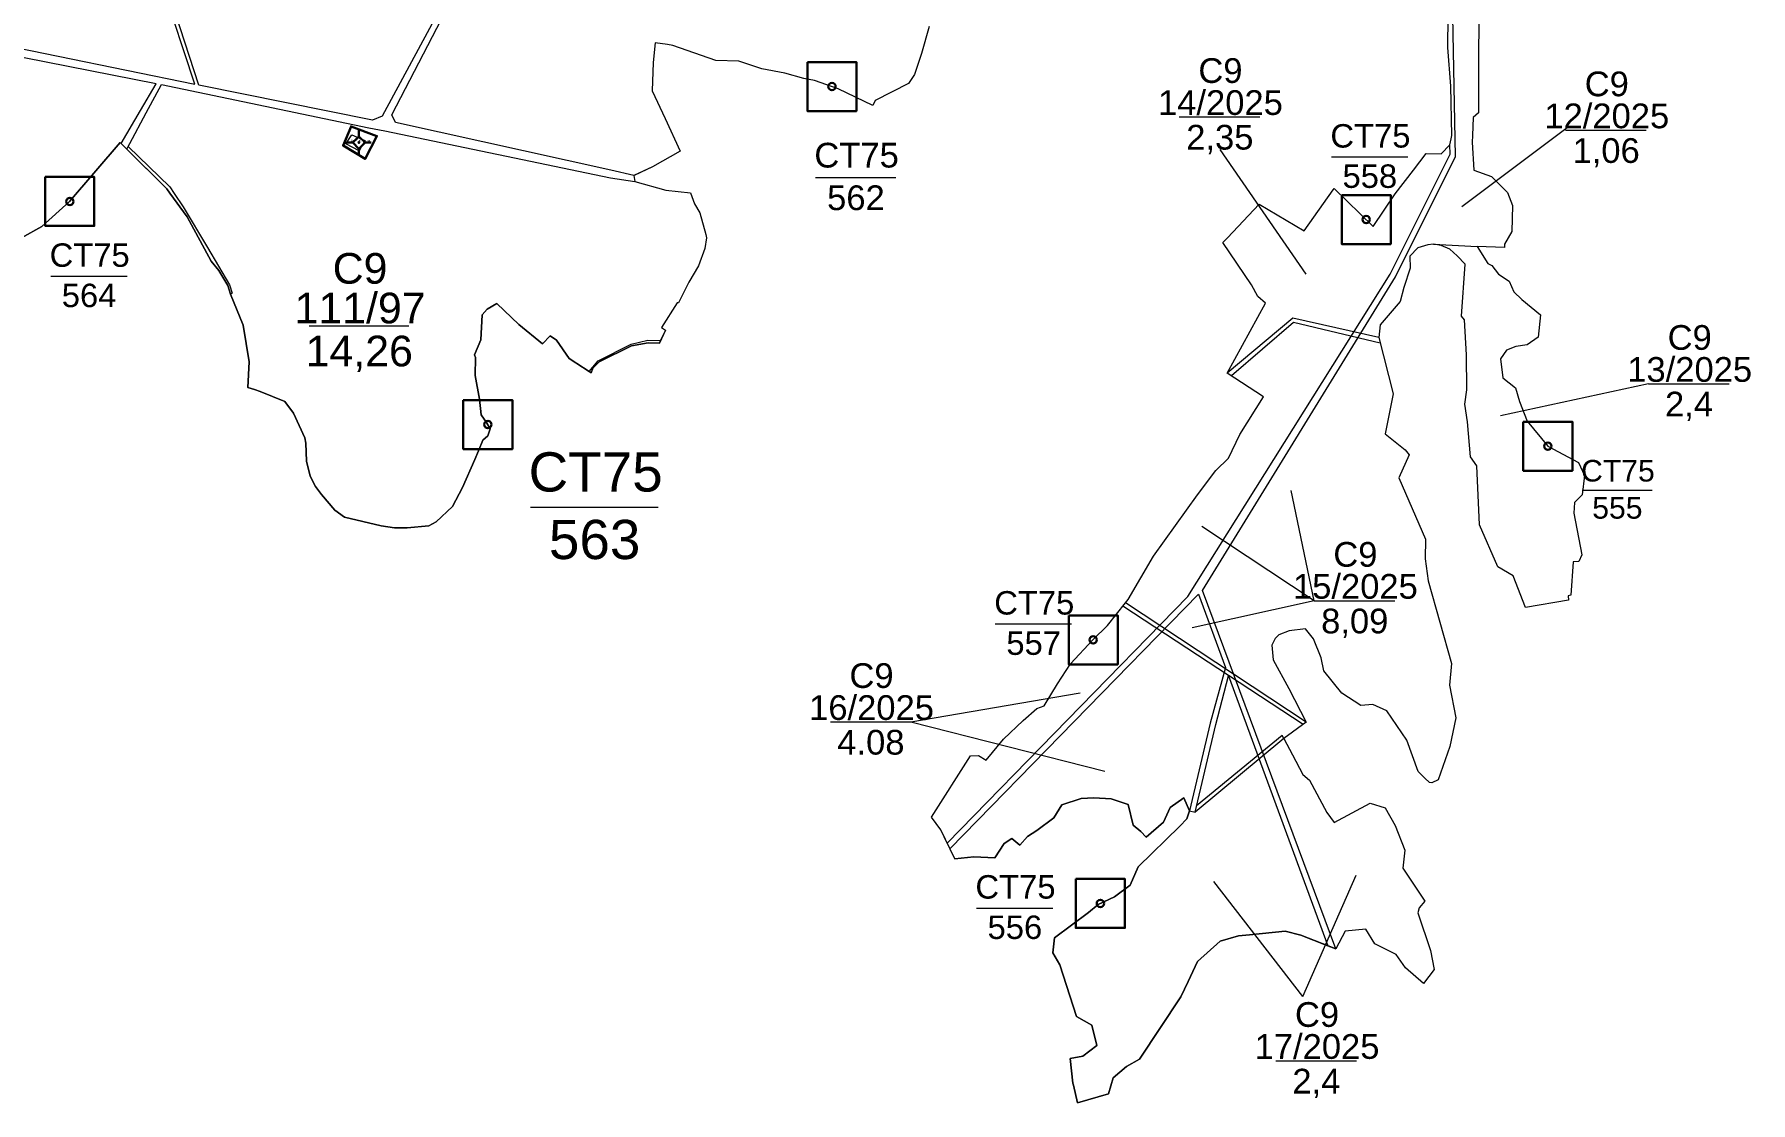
# Model space of a CAD drawing. Header units: metres. Extents: x 414555 to 418802, y 1520655 to 1524487.
# Drawn here: x 417008 to 418756, y 1522029 to 1523118 of the extents above; entities that cross this region are included whole.
import ezdxf
from ezdxf.enums import TextEntityAlignment as Align

# ---------------------------------------------------------------- set-up
doc = ezdxf.new("R2010")
doc.units = ezdxf.units.M
doc.header["$MEASUREMENT"] = 0
doc.layers.add('RanhTwo', color=3, linetype='Continuous', lineweight=0)
doc.layers.add('TruSo', color=1, linetype='Continuous', lineweight=106)
doc.styles.add('Style-Arial', font='arial.ttf')

# ---------------------------------------------------------------- blocks, each defined once
blk = doc.blocks.new('*U0')
at = {"color": 0, "linetype": 'Continuous', "lineweight": -2, "ltscale": 10, "flags": 128}
blk.add_lwpolyline([(-150, 150), (150, 150), (150, -150), (-150, -150), (-150, 150)], close=True, dxfattribs=at)
at = {"color": 0, "linetype": 'Continuous', "lineweight": -2, "ltscale": 10}
blk.add_circle((-0.02828, 0.016065), 22.5, dxfattribs=at)
blk = doc.blocks.new('*U5')
at = {"layer": 'RanhTwo', "color": 3, "linetype": 'Continuous', "lineweight": 13}
blk.add_line((-66.520877, -1.660429), (63.750129, -1.660429), dxfattribs=at)
at = {"layer": 'RanhTwo', "color": 3, "linetype": 'Continuous', "lineweight": 13, "style": 'Style-Arial'}
for s, p in [('CT75', (-0.000029, 14.422722)), ('563', (-1.025137, -54.422685))]:
    blk.add_text(s, height=40, dxfattribs=at).set_placement(p, align=Align.CENTER)
blk = doc.blocks.new('*U21')
at = {"layer": 'RanhTwo', "color": 3, "linetype": 'Continuous', "lineweight": 13}
blk.add_line((-66.520877, -1.660429), (63.750129, -1.660429), dxfattribs=at)
at = {"layer": 'RanhTwo', "color": 3, "linetype": 'Continuous', "lineweight": 13, "style": 'Style-Arial'}
blk.add_text('14,26', height=40, dxfattribs=at).set_placement((-1.025137, -54.422685), align=Align.CENTER)
at = {"layer": 'RanhTwo', "color": 3, "linetype": 'Continuous', "lineweight": 13, "insert": (-0.000029, 1.089388), "char_height": 40, "attachment_point": 8, "line_spacing_factor": 0.776524, "style": 'Style-Arial'}
blk.add_mtext('C9\\P111/97', dxfattribs=at)
blk = doc.blocks.new('*U34')
at = {"layer": 'RanhTwo', "color": 3, "linetype": 'Continuous', "lineweight": 13}
blk.add_line((-66.520877, -1.660429), (63.750129, -1.660429), dxfattribs=at)
at = {"layer": 'RanhTwo', "color": 3, "linetype": 'Continuous', "lineweight": 13, "style": 'Style-Arial'}
blk.add_text('1,06', height=40, dxfattribs=at).set_placement((-1.025137, -54.422685), align=Align.CENTER)
at = {"layer": 'RanhTwo', "color": 3, "linetype": 'Continuous', "lineweight": 13, "insert": (-0.000029, 1.089388), "char_height": 40, "attachment_point": 8, "line_spacing_factor": 0.776524, "style": 'Style-Arial'}
blk.add_mtext('C9\\P12/2025', dxfattribs=at)
blk = doc.blocks.new('*U35')
at = {"layer": 'RanhTwo', "color": 3, "linetype": 'Continuous', "lineweight": 13}
blk.add_line((-66.520877, -1.660429), (63.750129, -1.660429), dxfattribs=at)
at = {"layer": 'RanhTwo', "color": 3, "linetype": 'Continuous', "lineweight": 13, "style": 'Style-Arial'}
blk.add_text('2,4', height=40, dxfattribs=at).set_placement((-1.025137, -54.422685), align=Align.CENTER)
at = {"layer": 'RanhTwo', "color": 3, "linetype": 'Continuous', "lineweight": 13, "insert": (-0.000029, 1.089388), "char_height": 40, "attachment_point": 8, "line_spacing_factor": 0.776524, "style": 'Style-Arial'}
blk.add_mtext('C9\\P13/2025', dxfattribs=at)
blk = doc.blocks.new('*U36')
at = {"layer": 'RanhTwo', "color": 3, "linetype": 'Continuous', "lineweight": 13}
blk.add_line((-66.520877, -1.660429), (63.750129, -1.660429), dxfattribs=at)
at = {"layer": 'RanhTwo', "color": 3, "linetype": 'Continuous', "lineweight": 13, "style": 'Style-Arial'}
blk.add_text('2,35', height=40, dxfattribs=at).set_placement((-1.025137, -54.422685), align=Align.CENTER)
at = {"layer": 'RanhTwo', "color": 3, "linetype": 'Continuous', "lineweight": 13, "insert": (-0.000029, 1.089388), "char_height": 40, "attachment_point": 8, "line_spacing_factor": 0.776524, "style": 'Style-Arial'}
blk.add_mtext('C9\\P14/2025', dxfattribs=at)
blk = doc.blocks.new('*U37')
at = {"layer": 'RanhTwo', "color": 3, "linetype": 'Continuous', "lineweight": 13}
blk.add_line((-66.520877, -1.660429), (63.750129, -1.660429), dxfattribs=at)
at = {"layer": 'RanhTwo', "color": 3, "linetype": 'Continuous', "lineweight": 13, "style": 'Style-Arial'}
blk.add_text('8,09', height=40, dxfattribs=at).set_placement((-1.025137, -54.422685), align=Align.CENTER)
at = {"layer": 'RanhTwo', "color": 3, "linetype": 'Continuous', "lineweight": 13, "insert": (-0.000029, 1.089388), "char_height": 40, "attachment_point": 8, "line_spacing_factor": 0.776524, "style": 'Style-Arial'}
blk.add_mtext('C9\\P15/2025', dxfattribs=at)
blk = doc.blocks.new('*U38')
at = {"layer": 'RanhTwo', "color": 3, "linetype": 'Continuous', "lineweight": 13}
blk.add_line((-66.520877, -1.660429), (63.750129, -1.660429), dxfattribs=at)
at = {"layer": 'RanhTwo', "color": 3, "linetype": 'Continuous', "lineweight": 13, "style": 'Style-Arial'}
blk.add_text('4.08', height=40, dxfattribs=at).set_placement((-1.025137, -54.422685), align=Align.CENTER)
at = {"layer": 'RanhTwo', "color": 3, "linetype": 'Continuous', "lineweight": 13, "insert": (-0.000029, 1.089388), "char_height": 40, "attachment_point": 8, "line_spacing_factor": 0.776524, "style": 'Style-Arial'}
blk.add_mtext('C9\\P16/2025', dxfattribs=at)
blk = doc.blocks.new('*U39')
at = {"layer": 'RanhTwo', "color": 3, "linetype": 'Continuous', "lineweight": 13}
blk.add_line((-66.520877, -1.660429), (63.750129, -1.660429), dxfattribs=at)
at = {"layer": 'RanhTwo', "color": 3, "linetype": 'Continuous', "lineweight": 13, "style": 'Style-Arial'}
blk.add_text('2,4', height=40, dxfattribs=at).set_placement((-1.025137, -54.422685), align=Align.CENTER)
at = {"layer": 'RanhTwo', "color": 3, "linetype": 'Continuous', "lineweight": 13, "insert": (-0.000029, 1.089388), "char_height": 40, "attachment_point": 8, "line_spacing_factor": 0.776524, "style": 'Style-Arial'}
blk.add_mtext('C9\\P17/2025', dxfattribs=at)
blk = doc.blocks.new('DDCT')
at = {"layer": 'RanhTwo', "color": 5, "linetype": 'Continuous', "lineweight": 0}
for p, q in [((6.24, 0), (-6.24, 0)), ((0, -6.24), (0, 6.24))]:
    blk.add_line(p, q, dxfattribs=at)
blk = doc.blocks.new('CENTRD')
at = {"layer": 'RanhTwo', "linetype": 'Continuous', "lineweight": 0}
h = blk.add_hatch(color=7, dxfattribs=at)
edge = h.paths.add_edge_path()
edge.add_arc((0, 0), 1.5, 0, 360)
at = {"layer": 'RanhTwo', "color": 7, "linetype": 'Continuous', "lineweight": 0}
for p, q in [((-6.25, 0), (-12.5, 0)), ((0, 6.25), (-6.25, 0)), ((-6.25, 0), (0, -6.25)), ((0, 12.5), (0, 6.25)), ((6.25, 0), (0, 6.25)), ((0, -6.25), (6.25, 0)), ((12.5, 0), (6.25, 0)), ((0, -6.25), (0, -12.5))]:
    blk.add_line(p, q, dxfattribs=at)
blk = doc.blocks.new('CENTRD_1')
at = {"layer": 'TruSo', "linetype": 'Continuous', "lineweight": 30}
h = blk.add_hatch(color=5, dxfattribs=at)
edge = h.paths.add_edge_path()
edge.add_arc((0, 0), 1.5, 0, 360)
at = {"layer": 'TruSo', "color": 5, "linetype": 'Continuous', "lineweight": 30}
for p, q in [((-6.25, 0), (-12.5, 0)), ((0, 6.25), (-6.25, 0)), ((-6.25, 0), (0, -6.25)), ((0, 12.5), (0, 6.25)), ((6.25, 0), (0, 6.25)), ((0, -6.25), (6.25, 0)), ((12.5, 0), (6.25, 0)), ((0, -6.25), (0, -12.5))]:
    blk.add_line(p, q, dxfattribs=at)
blk = doc.blocks.new('*U59')
at = {"layer": 'RanhTwo', "color": 3, "linetype": 'Continuous', "lineweight": 13}
blk.add_line((-66.520877, -1.660429), (63.750129, -1.660429), dxfattribs=at)
at = {"layer": 'RanhTwo', "color": 3, "linetype": 'Continuous', "lineweight": 13, "style": 'Style-Arial'}
for s, p in [('CT75', (-0.000029, 14.422722)), ('564', (-1.025137, -54.422685))]:
    blk.add_text(s, height=40, dxfattribs=at).set_placement(p, align=Align.CENTER)
blk = doc.blocks.new('*U77')
at = {"layer": 'RanhTwo', "color": 3, "linetype": 'Continuous', "lineweight": 13}
blk.add_line((-66.520877, -1.660429), (63.750129, -1.660429), dxfattribs=at)
at = {"layer": 'RanhTwo', "color": 3, "linetype": 'Continuous', "lineweight": 13, "style": 'Style-Arial'}
for s, p in [('CT75', (-0.000029, 14.422722)), ('555', (-1.025137, -54.422685))]:
    blk.add_text(s, height=40, dxfattribs=at).set_placement(p, align=Align.CENTER)
blk = doc.blocks.new('*U78')
at = {"layer": 'RanhTwo', "color": 3, "linetype": 'Continuous', "lineweight": 13}
blk.add_line((-66.520877, -1.660429), (63.750129, -1.660429), dxfattribs=at)
at = {"layer": 'RanhTwo', "color": 3, "linetype": 'Continuous', "lineweight": 13, "style": 'Style-Arial'}
for s, p in [('CT75', (-0.000029, 14.422722)), ('558', (-1.025137, -54.422685))]:
    blk.add_text(s, height=40, dxfattribs=at).set_placement(p, align=Align.CENTER)
blk = doc.blocks.new('*U79')
at = {"layer": 'RanhTwo', "color": 3, "linetype": 'Continuous', "lineweight": 13}
blk.add_line((-66.520877, -1.660429), (63.750129, -1.660429), dxfattribs=at)
at = {"layer": 'RanhTwo', "color": 3, "linetype": 'Continuous', "lineweight": 13, "style": 'Style-Arial'}
for s, p in [('CT75', (-0.000029, 14.422722)), ('562', (-1.025137, -54.422685))]:
    blk.add_text(s, height=40, dxfattribs=at).set_placement(p, align=Align.CENTER)
blk = doc.blocks.new('*U80')
at = {"layer": 'RanhTwo', "color": 3, "linetype": 'Continuous', "lineweight": 13}
blk.add_line((-66.520877, -1.660429), (63.750129, -1.660429), dxfattribs=at)
at = {"layer": 'RanhTwo', "color": 3, "linetype": 'Continuous', "lineweight": 13, "style": 'Style-Arial'}
for s, p in [('CT75', (-0.000029, 14.422722)), ('557', (-1.025137, -54.422685))]:
    blk.add_text(s, height=40, dxfattribs=at).set_placement(p, align=Align.CENTER)
blk = doc.blocks.new('*U81')
at = {"layer": 'RanhTwo', "color": 3, "linetype": 'Continuous', "lineweight": 13}
blk.add_line((-66.520877, -1.660429), (63.750129, -1.660429), dxfattribs=at)
at = {"layer": 'RanhTwo', "color": 3, "linetype": 'Continuous', "lineweight": 13, "style": 'Style-Arial'}
for s, p in [('CT75', (-0.000029, 14.422722)), ('556', (-1.025137, -54.422685))]:
    blk.add_text(s, height=40, dxfattribs=at).set_placement(p, align=Align.CENTER)

msp = doc.modelspace()

# ---------------------------------------------------------------- linework, layer by layer
at = {"layer": 'RanhTwo', "color": 3, "linetype": 'Continuous', "lineweight": 0}
for p, q in [((417325.180071, 1523006.831654), (417331.116, 1523015.911)), ((417331.116, 1523015.911), (417344.274, 1523010.299)), ((417101.8315, 1523001.52157), (417103.3183, 1523004.2921)), ((417338.635, 1522999.684), (417325.180071, 1523006.831654)), ((417344.274, 1523010.299), (417338.635, 1522999.684)), ((417618.52, 1522974.46), (417619.38, 1522968.57)), ((418433.29, 1522904.71), (418477.677, 1522902.322)), ((417937.64299, 1522294.04619), (417940.39474, 1522288.27413)), ((418325.47176, 1522189.33439), (418333.56, 1522186.13))]:
    msp.add_line(p, q, dxfattribs=at)
at = {"layer": 'RanhTwo', "color": 7, "linetype": 'Continuous', "lineweight": 0}
for p, q in [((418569.363828, 1523023.212732), (418462.199147, 1522942.520326)), ((418215.462533, 1523000.992493), (418303.10067, 1522874.14204)), ((418652.283122, 1522762.180322), (418501.282737, 1522729.441942)), ((418311.688404, 1522541.076206), (418288.024876, 1522653.331993)), ((418311.688404, 1522541.076206), (418197.250087, 1522616.768247)), ((418300.275156, 1522415.104335), (418116.59998, 1522535.468387)), ((418303.37, 1522417.5), (418119.37, 1522538.89)), ((418311.688404, 1522541.076206), (418187.163999, 1522513.381101)), ((417900.777921, 1522417.515959), (418073.206646, 1522447.381095)), ((417900.777921, 1522417.515959), (418098.318946, 1522367.512081)), ((418280.62, 1522400.8), (418190.2483, 1522325.5297)), ((418300.169349, 1522137.708548), (418209.39456, 1522254.964701)), ((418300.169349, 1522137.708548), (418354.38207, 1522261.268795))]:
    msp.add_line(p, q, dxfattribs=at)
at = {"layer": 'RanhTwo', "color": 3, "linetype": 'Continuous', "lineweight": 0, "flags": 128}
for points in [[(416719.65948, 1523608.63475), (416869.007, 1523161.41), (416892.561, 1523124.831), (417171.309, 1523067.653), (417138.183, 1523167.88), (417141.01332, 1523187.86744)], [(417618.52, 1522974.46), (417594.9293, 1522979.8408), (417375.512, 1523028.472), (417371.909, 1523036.456), (417473.036, 1523231.631), (417493.7569, 1523237.863), (417845.908, 1523427.805), (417864.993, 1523449.997), (417915.3156, 1523511.8889), (417933.679, 1523534.474)], [(417516.653, 1523520.855), (417514.5567, 1523471.2811), (417543.2648, 1523386.3728), (417538.4723, 1523368.4156), (417472.112, 1523240.668), (417465.164, 1523226.627), (417362.197, 1523035.096), (417352.163, 1523031.133), (417175.354, 1523066.77), (417142.168, 1523169.301), (417146.576, 1523173.13)], [(418333.56, 1522186.13), (418197.9659, 1522551.4434), (418394.3648, 1522871.1422), (418455.6216, 1522993.7728), (418452.386, 1523154.956), (418453.935, 1523173.513), (418469.34, 1523208.05)], [(418469.34, 1523208.05), (418465.77, 1523190.25), (418474.07, 1523174.97), (418474.94, 1523136.32), (418479.47, 1523131.62), (418478.87, 1523095.79), (418478.89, 1523083.12), (418478.94, 1523050.95), (418479.11, 1523038.51), (418473.72, 1523033.55), (418472.79, 1523015.5), (418472.43, 1523008.63), (418474.1, 1522979.91), (418492.1, 1522973.7), (418508.44, 1522957.13), (418513.76, 1522944.01), (418512.96967, 1522917.63604), (418505.453, 1522904.65), (418505.37138, 1522901.21096), (418477.677, 1522902.322)], [(418449.91, 1523005.94), (418451.2, 1523011.81), (418451.96, 1523015.27), (418450.79, 1523065.67), (418447.74, 1523104.98), (418448.22, 1523136.74), (418448.22, 1523160.35), (418449.53557, 1523173.9023), (418449.58, 1523174.36)], [(417919.293, 1523126.459), (417911.625, 1523099.074), (417904.49, 1523077.68), (417898.45, 1523068.5), (417864.328, 1523050.962), (417861.871, 1523045.83), (417826.48, 1523062.92), (417802.65, 1523071.42), (417791.74, 1523073.51), (417772.27, 1523078.88), (417748.94, 1523083.17), (417725.32, 1523091.14), (417702.05, 1523091.65), (417658.2, 1523107.1), (417652.88, 1523108.02), (417640.25, 1523109.84), (417638.17, 1523089.88), (417637.22, 1523060.73), (417650.39, 1523032.54), (417665.81, 1522999.53), (417637.48, 1522983.46), (417618.73861, 1522974.56377), (417618.52, 1522974.46)], [(417096.07738, 1523007.23861), (417115.8207, 1523040.7096), (417131.972, 1523068.091), (416884.875, 1523116.661), (416881.4509, 1523107.7605), (416719.4658, 1522914.9313), (416694.0208, 1522895.0243), (416686.0445, 1522887.5467), (416450.922, 1522718.994), (416265.133, 1522587.641), (416255.248, 1522577.767), (416221.809, 1522396.69), (416383.9486, 1522346.3038), (416491.265, 1522312.9544), (416502.558, 1522309.445), (416513.12, 1522306.34)], [(417103.3183, 1523004.2921), (417104.9016, 1523007.2423), (417121.6776, 1523038.5027), (417137.223, 1523067.47), (417348.594, 1523023.311), (417364.718, 1523020.167), (417594.752, 1522972.2489), (417619.38, 1522968.57)], [(416973.93, 1522899.32), (417015.38, 1522922.45), (417043.65, 1522948.12), (417095.16, 1523008.15), (417096.07738, 1523007.23861)], [(417096.07738, 1523007.23861), (417099.76, 1523003.58), (417101.8315, 1523001.52157)], [(417101.8315, 1523001.52157), (417142.57, 1522961.04), (417145.62, 1522956.52), (417163.31, 1522932.49), (417187.8, 1522887.32), (417195.6282, 1522877.7561), (417204.6794, 1522862.2861), (417207.592, 1522853.547)], [(417103.3183, 1523004.2921), (417145.7417, 1522962.9755), (417150.18, 1522956.22), (417159.3651, 1522942.7919), (417183.9491, 1522901.0263), (417206.6867, 1522863.1674), (417209.235, 1522854.479), (417207.592, 1522853.547)], [(417937.64299, 1522294.04619), (417931.21, 1522307.54), (417921.6, 1522320.56), (417961.29, 1522382.89), (417969.56, 1522383.34), (417977.29, 1522378.67), (417995.09, 1522400.15), (418015.26, 1522418.98), (418028.93, 1522431.33), (418036.35, 1522434.11), (418050.08, 1522456.52), (418063.35, 1522476.73), (418086.05, 1522501.16), (418100.9, 1522515.75), (418119.37, 1522538.89), (418122.16, 1522542.43), (418147.86, 1522586.56), (418192.86, 1522649.18), (418211.4, 1522673.7), (418224.21, 1522686.41), (418235.9, 1522710.61), (418260.01, 1522748.86), (418223.04, 1522773.12), (418262.06, 1522844.32), (418254.07, 1522851.3), (418247.73, 1522862.96), (418218.7, 1522906.17), (418223.243, 1522911.007), (418255.48, 1522945.33), (418301.44, 1522918.11), (418330.865, 1522959.978), (418331.9, 1522961.45), (418371.64, 1522922.61), (418394.18, 1522955.94), (418412.8, 1522979.97), (418425.77, 1522997.14), (418441.07, 1522996.81), (418449.91, 1523005.94)], [(417937.64299, 1522294.04619), (418182.8806, 1522545.5149), (418389.1278, 1522874.0847), (418450.254, 1522996.454), (418449.91, 1523005.94)], [(417619.38, 1522968.57), (417651.11, 1522959.68), (417676.21, 1522956.88), (417680.21, 1522945.54), (417685.75, 1522936.41), (417691.72, 1522914.54), (417692.58, 1522911.01), (417690.827, 1522900.057), (417684.19, 1522882.35), (417674.33, 1522865.92), (417663.99, 1522844.72), (417662.544, 1522844.656), (417646.767, 1522819.56), (417650.733, 1522816.825), (417645.78453, 1522806.42941)], [(418433.29, 1522904.71), (418427.38, 1522903.78), (418417.12, 1522900.97), (418408.94, 1522892.45), (418409.52, 1522880.26), (418402.94, 1522860.48), (418399.213, 1522846.056), (418378.881, 1522822.482), (418377.334, 1522809.53), (418392.154, 1522751.884), (418383.79336, 1522711.27376), (418404.21, 1522694.93), (418408.37, 1522689.68), (418397.75, 1522666.3), (418424.98, 1522604.01), (418424.59, 1522583.95), (418427.72, 1522561.51), (418451.4, 1522477.25), (418449.51, 1522454.926), (418455.79, 1522421.73), (418449.73, 1522392.66), (418437.99, 1522358.58), (418431.62, 1522355.64), (418429.25, 1522355.7), (418424.22, 1522360.11), (418417.56, 1522367.04), (418405.93, 1522399.05), (418385.58, 1522429.02), (418371.42, 1522435.18), (418359.25, 1522434.4), (418339.85, 1522447.01), (418321.46, 1522469.8), (418318.58, 1522482.84), (418311.06, 1522502.34), (418302.68, 1522512.6), (418286.26, 1522510.41), (418275.42, 1522506.34), (418271.75, 1522502.66), (418268.56, 1522495.79), (418269.9, 1522480.91), (418285.66, 1522451.54), (418303.37, 1522417.5), (418280.62, 1522400.8), (418289.55, 1522383.99), (418299.89, 1522364.16), (418306.78, 1522358.36), (418324.574, 1522325.225), (418331.917, 1522314.954), (418368.492, 1522334.828), (418383.982, 1522329.925), (418394.09, 1522312.11), (418404.05, 1522286.71), (418401.98, 1522268.6), (418424.36, 1522234.73), (418418.69, 1522228.2), (418417.16463, 1522222.83579), (418430.001, 1522184.467), (418433.696, 1522165.067), (418423.02259, 1522151.00383), (418404.63, 1522166.77), (418394.99055, 1522180.40954), (418373.387, 1522191.224), (418364.18, 1522206.2), (418343.293, 1522204.289), (418333.56, 1522186.13)], [(418477.677, 1522902.322), (418488.45087, 1522884.79936), (418492.55, 1522882.85), (418499.35, 1522873.98), (418510.25, 1522866.93), (418515.03, 1522855.85), (418523.06, 1522848.21), (418542.04, 1522832.68), (418539.9, 1522809.62), (418528.71, 1522801.89), (418516.95, 1522800.37), (418507.54, 1522796.66), (418501.42, 1522787.68), (418503.72, 1522768.24), (418516.81, 1522758.2), (418520.87, 1522744.23), (418528.75, 1522724.05), (418549.684, 1522698.592), (418580.96703, 1522682.08607), (418586.84, 1522668.68), (418584.66, 1522649.07), (418576.85, 1522641.41), (418576.11, 1522630.35), (418584.39, 1522587.81), (418581.24, 1522580.94), (418575.59, 1522580.6), (418573.06, 1522546.94), (418570.39, 1522546.1), (418570.65, 1522541.55), (418526.75, 1522534.15), (418514.206, 1522566.403), (418498.55, 1522575.58), (418480.15, 1522618.366), (418477.36, 1522678.6), (418470.79, 1522687.93), (418467.88, 1522723.49), (418464.95, 1522741.62), (418467.04, 1522755.94), (418466.73, 1522791.89), (418464.85, 1522827.47), (418461.77, 1522831.1), (418465.43, 1522884.15), (418457.23, 1522892.57), (418449.77, 1522899.42), (418441.06, 1522903.15), (418433.29, 1522904.71)], [(417207.592, 1522853.547), (417220.369, 1522822.16), (417226.602, 1522784.755), (417225.2837, 1522758.5933), (417232.1325, 1522756.3971), (417237.8956, 1522754.5491), (417262.796, 1522744.183), (417271.753, 1522732.368), (417283.409, 1522707.211), (417284.19, 1522701.61), (417285.08, 1522683.47), (417288.76, 1522667.97), (417294.15, 1522657.7), (417300.39, 1522649.29), (417313.72, 1522633.42), (417323.788, 1522626.391), (417360.91, 1522617.44), (417374.6, 1522615.38), (417387.65, 1522615.49), (417409.59, 1522617.58), (417417.01, 1522621.46), (417433.71, 1522637.26), (417443.9, 1522656.57), (417456.4, 1522685.25), (417460.06, 1522693.88), (417464.69, 1522704.63), (417469.87, 1522709.08), (417472.07, 1522716.4), (417468.19, 1522722.73), (417463.03, 1522730.47), (417461.11, 1522746.68), (417456.83, 1522770.87), (417457.21, 1522789), (417456.14, 1522791.6), (417462.663, 1522807.228), (417464.1, 1522832.44), (417469.18, 1522838.36), (417478.848, 1522844.002), (417501.324, 1522822.794), (417525.3236, 1522803.1216), (417533.28754, 1522811.27668), (417539.72, 1522806.64), (417552.45, 1522788.14), (417572.82585, 1522774.85931)], [(417572.82585, 1522774.85931), (417582.2031, 1522785.5263), (417615.7154, 1522802.639), (417632.868, 1522806.569), (417645.78453, 1522806.42941)], [(417572.82585, 1522774.85931), (417574.85, 1522773.54), (417576.74, 1522778.18), (417582.981, 1522784.535), (417615.93, 1522800.821), (417632.982, 1522803.841), (417644.51294, 1522803.75808), (417645.78453, 1522806.42941)], [(417940.39474, 1522288.27413), (418193.6052, 1522547.9182), (418221.1524, 1522473.0094), (418205.4693, 1522416.3448), (418184.408, 1522326.905)], [(418184.408, 1522326.905), (418190.2483, 1522325.5297), (418211.2829, 1522414.8564), (418224.2748, 1522464.5187), (418325.47176, 1522189.33439)], [(417940.39474, 1522288.27413), (417945.35, 1522277.88), (417965.01, 1522280.03), (417986.19, 1522279.12), (417995.92, 1522293.58), (418003.57, 1522298.9), (418011.77, 1522292.08), (418019.47, 1522300.86), (418029.14, 1522306.79), (418046.47, 1522319.81), (418054.56, 1522332.91), (418074.24, 1522339.4), (418087.28, 1522340.24), (418104.93, 1522339.24), (418122.19, 1522333.33), (418127.32, 1522312.35), (418134.95, 1522305.85), (418140.302, 1522300.067), (418158.208, 1522315.505), (418164.95, 1522330.19), (418178.725, 1522340.05), (418184.408, 1522326.905)], [(418184.408, 1522326.905), (418181.95626, 1522318.78156), (418174.64, 1522311.38), (418132.12, 1522269.83), (418124, 1522251.24), (418108.19, 1522239.2), (418091.43, 1522231.61), (418081.74, 1522223.34), (418047.09, 1522197.47), (418045.23, 1522182.33), (418052.52, 1522169.9), (418069.48, 1522117.36), (418085.12, 1522108.37), (418090.22, 1522087.84), (418075.94, 1522076.8), (418063.05, 1522074.55), (418065.56, 1522049.51), (418066.29, 1522047.19), (418070.59, 1522029.46), (418102.1, 1522038.6), (418106.72, 1522054.88), (418120.41, 1522066.27), (418133.56, 1522073.86), (418175.83, 1522137.45), (418183.24, 1522152.94), (418192.74, 1522173.32), (418215.69, 1522194.09), (418234.34, 1522199.58), (418245.63, 1522200.712), (418281.9, 1522204.35), (418297.97, 1522200.23), (418325.47176, 1522189.33439)]]:
    msp.add_lwpolyline(points, dxfattribs=at)
at = {"layer": 'RanhTwo', "color": 3, "linetype": 'Continuous', "lineweight": 13, "flags": 128}
for points in [[(417919.293, 1523126.459), (417911.625, 1523099.074), (417904.49, 1523077.68), (417898.45, 1523068.5), (417864.328, 1523050.962), (417861.871, 1523045.83), (417826.48, 1523062.92), (417802.65, 1523071.42), (417791.74, 1523073.51), (417772.27, 1523078.88), (417748.94, 1523083.17), (417725.32, 1523091.14), (417702.05, 1523091.65), (417658.2, 1523107.1), (417652.88, 1523108.02), (417640.25, 1523109.84), (417638.17, 1523089.88), (417637.22, 1523060.73), (417650.39, 1523032.54), (417665.81, 1522999.53), (417637.48, 1522983.46), (417618.52, 1522974.46), (417619.38, 1522968.57), (417651.11, 1522959.68), (417676.21, 1522956.88), (417680.21, 1522945.54), (417685.75, 1522936.41), (417691.72, 1522914.54), (417692.58, 1522911.01), (417690.827, 1522900.057), (417684.19, 1522882.35), (417674.33, 1522865.92), (417663.99, 1522844.72), (417662.544, 1522844.656), (417646.767, 1522819.56), (417650.733, 1522816.825), (417644.5129, 1522803.7581), (417632.982, 1522803.841), (417615.93, 1522800.821), (417582.981, 1522784.535), (417576.74, 1522778.18), (417574.85, 1522773.54), (417552.45, 1522788.14), (417539.72, 1522806.64), (417533.2875, 1522811.2767), (417525.3236, 1522803.1216), (417501.324, 1522822.794), (417478.848, 1522844.002), (417469.18, 1522838.36), (417464.1, 1522832.44), (417462.663, 1522807.228), (417456.14, 1522791.6), (417457.21, 1522789), (417456.83, 1522770.87), (417461.11, 1522746.68), (417463.03, 1522730.47), (417468.19, 1522722.73), (417472.07, 1522716.4), (417469.87, 1522709.08), (417464.69, 1522704.63), (417460.06, 1522693.88), (417456.4, 1522685.25), (417443.9, 1522656.57), (417433.71, 1522637.26), (417417.01, 1522621.46), (417409.59, 1522617.58), (417387.65, 1522615.49), (417374.6, 1522615.38), (417360.91, 1522617.44), (417323.788, 1522626.391), (417313.72, 1522633.42), (417300.39, 1522649.29), (417294.15, 1522657.7), (417288.76, 1522667.97), (417285.08, 1522683.47), (417284.19, 1522701.61), (417283.409, 1522707.211), (417271.753, 1522732.368), (417262.796, 1522744.183), (417237.8956, 1522754.5491), (417232.1325, 1522756.3971), (417225.2837, 1522758.5933), (417226.602, 1522784.755), (417220.369, 1522822.16), (417207.592, 1522853.547), (417204.6794, 1522862.2861), (417195.6282, 1522877.7561), (417187.8, 1522887.32), (417163.31, 1522932.49), (417145.62, 1522956.52), (417142.57, 1522961.04), (417099.76, 1523003.58), (417095.16, 1523008.15), (417043.65, 1522948.12), (417015.38, 1522922.45), (416973.93, 1522899.32)], [(418479.47, 1523131.62), (418478.87, 1523095.79), (418478.89, 1523083.12), (418478.94, 1523050.95), (418479.11, 1523038.51), (418473.72, 1523033.55), (418472.79, 1523015.5), (418472.43, 1523008.63), (418474.1, 1522979.91), (418492.1, 1522973.7), (418508.44, 1522957.13), (418513.76, 1522944.01), (418512.9697, 1522917.636), (418505.453, 1522904.65), (418505.3714, 1522901.211), (418477.677, 1522902.322), (418488.4509, 1522884.7994), (418492.55, 1522882.85), (418499.35, 1522873.98), (418510.25, 1522866.93), (418515.03, 1522855.85), (418523.06, 1522848.21), (418542.04, 1522832.68), (418539.9, 1522809.62), (418528.71, 1522801.89), (418516.95, 1522800.37), (418507.54, 1522796.66), (418501.42, 1522787.68), (418503.72, 1522768.24), (418516.81, 1522758.2), (418520.87, 1522744.23), (418528.75, 1522724.05), (418549.684, 1522698.592), (418580.967, 1522682.0861), (418586.84, 1522668.68), (418584.66, 1522649.07), (418576.85, 1522641.41), (418576.11, 1522630.35), (418584.39, 1522587.81), (418581.24, 1522580.94), (418575.59, 1522580.6), (418573.06, 1522546.94), (418570.39, 1522546.1), (418570.65, 1522541.55), (418526.75, 1522534.15), (418514.206, 1522566.403), (418498.55, 1522575.58), (418480.15, 1522618.366), (418477.36, 1522678.6), (418470.79, 1522687.93), (418467.88, 1522723.49), (418464.95, 1522741.62), (418467.04, 1522755.94), (418466.73, 1522791.89), (418464.85, 1522827.47), (418461.77, 1522831.1), (418465.43, 1522884.15), (418457.23, 1522892.57), (418449.77, 1522899.42), (418441.06, 1522903.15), (418433.29, 1522904.71), (418427.38, 1522903.78), (418417.12, 1522900.97), (418408.94, 1522892.45), (418409.52, 1522880.26), (418402.94, 1522860.48), (418399.213, 1522846.056), (418378.881, 1522822.482), (418377.334, 1522809.53), (418392.154, 1522751.884), (418383.7934, 1522711.2738), (418404.21, 1522694.93), (418408.37, 1522689.68), (418397.75, 1522666.3), (418424.98, 1522604.01), (418424.59, 1522583.95), (418427.72, 1522561.51), (418451.4, 1522477.25), (418449.51, 1522454.926), (418455.79, 1522421.73), (418449.73, 1522392.66), (418437.99, 1522358.58), (418431.62, 1522355.64), (418429.25, 1522355.7), (418424.22, 1522360.11), (418417.56, 1522367.04), (418405.93, 1522399.05), (418385.58, 1522429.02), (418371.42, 1522435.18), (418359.25, 1522434.4), (418339.85, 1522447.01), (418321.46, 1522469.8), (418318.58, 1522482.84), (418311.06, 1522502.34), (418302.68, 1522512.6), (418286.26, 1522510.41), (418275.42, 1522506.34), (418271.75, 1522502.66), (418268.56, 1522495.79), (418269.9, 1522480.91), (418285.66, 1522451.54), (418303.37, 1522417.5), (418280.62, 1522400.8), (418289.55, 1522383.99), (418299.89, 1522364.16), (418306.78, 1522358.36), (418324.574, 1522325.225), (418331.917, 1522314.954), (418368.492, 1522334.828), (418383.982, 1522329.925), (418394.09, 1522312.11), (418404.05, 1522286.71), (418401.98, 1522268.6), (418424.36, 1522234.73), (418418.69, 1522228.2), (418417.1646, 1522222.8358), (418430.001, 1522184.467), (418433.696, 1522165.067), (418423.0226, 1522151.0038), (418404.63, 1522166.77), (418394.9905, 1522180.4095), (418373.387, 1522191.224), (418364.18, 1522206.2), (418343.293, 1522204.289), (418333.56, 1522186.13), (418297.97, 1522200.23), (418281.9, 1522204.35), (418245.63, 1522200.712), (418234.34, 1522199.58), (418215.69, 1522194.09), (418192.74, 1522173.32), (418183.24, 1522152.94), (418175.83, 1522137.45), (418133.56, 1522073.86), (418120.41, 1522066.27), (418106.72, 1522054.88), (418102.1, 1522038.6), (418070.59, 1522029.46), (418066.29, 1522047.19), (418065.56, 1522049.51), (418063.05, 1522074.55), (418075.94, 1522076.8), (418090.22, 1522087.84), (418085.12, 1522108.37), (418069.48, 1522117.36), (418052.52, 1522169.9), (418045.23, 1522182.33), (418047.09, 1522197.47), (418081.74, 1522223.34), (418091.43, 1522231.61), (418108.19, 1522239.2), (418124, 1522251.24), (418132.12, 1522269.83), (418174.64, 1522311.38), (418181.9563, 1522318.7816), (418184.408, 1522326.905), (418178.725, 1522340.05), (418164.95, 1522330.19), (418158.208, 1522315.505), (418140.302, 1522300.067), (418134.95, 1522305.85), (418127.32, 1522312.35), (418122.19, 1522333.33), (418104.93, 1522339.24), (418087.28, 1522340.24), (418074.24, 1522339.4), (418054.56, 1522332.91), (418046.47, 1522319.81), (418029.14, 1522306.79), (418019.47, 1522300.86), (418011.77, 1522292.08), (418003.57, 1522298.9), (417995.92, 1522293.58), (417986.19, 1522279.12), (417965.01, 1522280.03), (417945.35, 1522277.88), (417931.21, 1522307.54), (417921.6, 1522320.56), (417961.29, 1522382.89), (417969.56, 1522383.34), (417977.29, 1522378.67), (417995.09, 1522400.15), (418015.26, 1522418.98), (418028.93, 1522431.33), (418036.35, 1522434.11), (418050.08, 1522456.52), (418063.35, 1522476.73), (418086.05, 1522501.16), (418100.9, 1522515.75), (418119.37, 1522538.89), (418122.16, 1522542.43), (418147.86, 1522586.56), (418192.86, 1522649.18), (418211.4, 1522673.7), (418224.21, 1522686.41), (418235.9, 1522710.61), (418260.01, 1522748.86), (418223.04, 1522773.12), (418262.06, 1522844.32), (418254.07, 1522851.3), (418247.73, 1522862.96), (418218.7, 1522906.17), (418223.243, 1522911.007), (418255.48, 1522945.33), (418301.44, 1522918.11), (418330.865, 1522959.978), (418331.9, 1522961.45), (418371.64, 1522922.61), (418394.18, 1522955.94), (418412.8, 1522979.97), (418425.77, 1522997.14), (418441.07, 1522996.81), (418449.91, 1523005.94), (418451.2, 1523011.81), (418451.96, 1523015.27), (418450.79, 1523065.67), (418447.74, 1523104.98), (418448.22, 1523136.74)]]:
    msp.add_lwpolyline(points, dxfattribs=at)
at = {"layer": 'RanhTwo', "color": 7, "linetype": 'Continuous', "lineweight": 0, "flags": 128}
for points in [[(418377.334, 1522809.53), (418289.809383, 1522829.278209), (418223.04, 1522773.12)], [(418378.950066, 1522803.742558), (418290.397493, 1522824.808368), (418227.349993, 1522770.220846)], [(418280.62, 1522400.8), (418278.824402, 1522403.667343), (418191.69631, 1522331.886765)]]:
    msp.add_lwpolyline(points, dxfattribs=at)
at = {"layer": 'TruSo', "color": 5, "linetype": 'Continuous', "lineweight": 30, "flags": 128}
msp.add_lwpolyline([(417356.72, 1523014.64), (417344.63, 1522991.61), (417322.2, 1523005.08), (417330.41, 1523024.66), (417356.72, 1523014.64)], dxfattribs=at)

# ---------------------------------------------------------------- block references
at = {"layer": 'RanhTwo', "color": 3, "linetype": 'Continuous', "lineweight": 30, "ltscale": 1.666667, "xscale": 0.166667, "yscale": 0.166667, "zscale": 0.166667}
for p in [(417820.31, 1523065.262), (417043.791713, 1522948.123323), (418364.66, 1522929.685), (417469.679, 1522720.729), (418549.667, 1522698.604), (418086.485, 1522501.218), (418093.752, 1522232.584)]:
    msp.add_blockref('*U0', p, dxfattribs=at)
at = {"layer": 'RanhTwo', "color": 3, "linetype": 'Continuous', "lineweight": 13}
for name, p, xscale, yscale, zscale in [('*U36', (418216.108183, 1523035.268891), 0.629818, 0.629818, 0.629818), ('*U34', (418609.708198, 1523021.693953), 0.629818, 0.629818, 0.629818), ('*U78', (418368.902853, 1522994.430749), 0.596897, 0.596897, 0.596897), ('*U79', (417845.381023, 1522973.589325), 0.630145, 0.630145, 0.630145), ('*U59', (417064.058455, 1522872.88623), 0.596897, 0.596897, 0.596897), ('*U21', (417339.546118, 1522822.554529), 0.781135, 0.781135, 0.781135), ('*U35', (418694.179182, 1522763.22609), 0.629818, 0.629818, 0.629818), ('*U77', (418621.055044, 1522654.692959), 0.549521, 0.549521, 0.549521), ('*U37', (418353.584464, 1522542.121974), 0.629818, 0.629818, 0.629818), ('*U80', (418026.419366, 1522518.424393), 0.596897, 0.596897, 0.596897), ('*U38', (417860.626929, 1522418.561727), 0.629818, 0.629818, 0.629818), ('*U81', (418007.275476, 1522228.861683), 0.597736, 0.597736, 0.597736), ('*U39', (418314.500875, 1522073.097364), 0.629818, 0.629818, 0.629818)]:
    msp.add_blockref(name, p, dxfattribs=dict(at, xscale=xscale, yscale=yscale, zscale=zscale))
at = {"layer": 'RanhTwo', "color": 7, "linetype": 'Continuous', "lineweight": 0}
msp.add_blockref('CENTRD', (417338.39, 1523008.14), dxfattribs=at)
at = {"layer": 'RanhTwo', "color": 5, "linetype": 'Continuous', "lineweight": 0, "xscale": 0.15, "yscale": 0.15, "zscale": 0.15}
for p in [(417330.41, 1523024.66), (417322.2, 1523005.08), (417356.72, 1523014.64), (417344.63, 1522991.61)]:
    msp.add_blockref('DDCT', p, dxfattribs=at)
at = {"layer": 'RanhTwo', "color": 3, "linetype": 'Continuous', "lineweight": 13}
msp.add_blockref('*U5', (417579.555276, 1522637.988751), dxfattribs=at)
at = {"layer": 'TruSo', "color": 5, "linetype": 'Continuous', "lineweight": 30}
msp.add_blockref('CENTRD_1', (417338.39, 1523008.14), dxfattribs=at)

# ---------------------------------------------------------------- texts
at = {"layer": 'TruSo', "color": 7, "linetype": 'Continuous', "lineweight": 13, "style": 'Style-Arial'}
msp.add_text('Đội 9 (Nhà công vụ)', height=1.5625, dxfattribs=at).set_placement((417330.387141, 1523009.470216))

doc.saveas('drawing.dxf')
